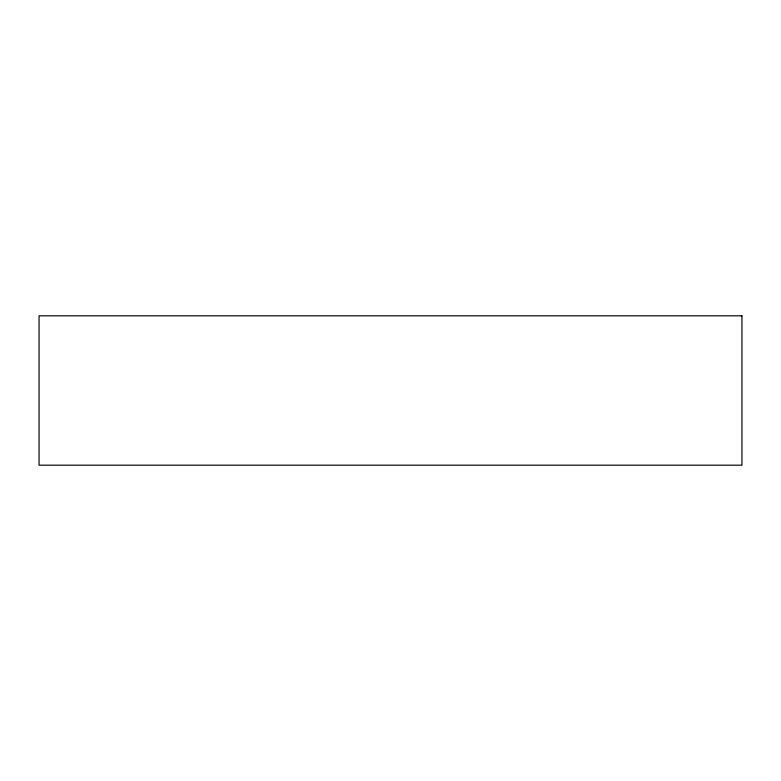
<?xml version="1.0" encoding="UTF-8"?>
<svg xmlns="http://www.w3.org/2000/svg" width="781" height="781" viewBox="0 0 781 781"><rect width="100%" height="100%" fill="white"/><g stroke="black" fill="none" stroke-linecap="round" stroke-linejoin="round"><path stroke-width="1.17" d="M741.95 315.817L39.05 315.817L39.05 465.183L741.95 465.183L741.95 315.817"/></g></svg>
